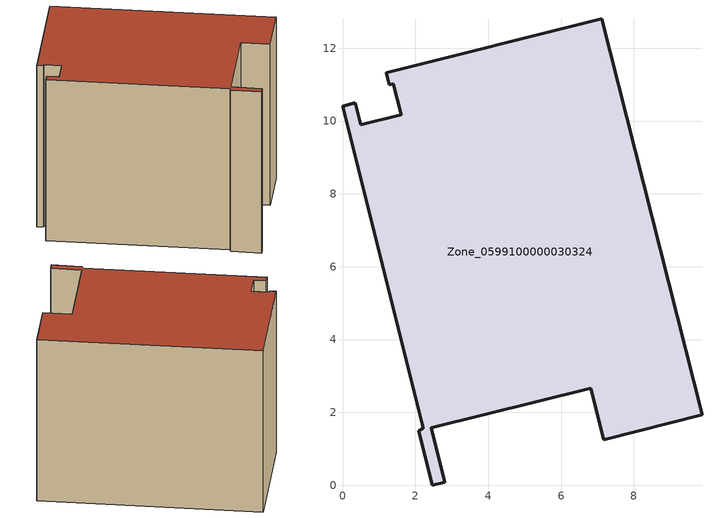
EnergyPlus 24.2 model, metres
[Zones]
Zone_0599100000030324
 floor ground (C_G): 2.22,1.57 0,10.41 0.35,10.5 0.5,9.9 1.61,10.18 1.4,11.03 1.28,11 1.2,11.32 7.12,12.81 9.87,1.94 7.17,1.25 6.81,2.67 2.43,1.58 2.8,0.08 2.46,0 2.09,1.49 z0
 wall outside (C_F): 9.87,1.94 7.12,12.81 1.2,11.32 1.28,11 1.4,11.03 1.61,10.18 0.5,9.9 0.35,10.5 0,10.41 2.22,1.57 2.09,1.49 2.46,0 2.8,0.08 2.43,1.58 6.81,2.67 7.17,1.25 9.87,1.94 z0:9.06
 roof outside (C_R): 0,10.41 2.22,1.57 2.09,1.49 2.46,0 2.8,0.08 2.43,1.58 6.81,2.67 7.17,1.25 9.87,1.94 7.12,12.81 1.2,11.32 1.28,11 1.4,11.03 1.61,10.18 0.5,9.9 0.35,10.5 z9.06
[BUILDING]
Pand.0599100000030324: North Axis=0; Terrain=City; Loads Convergence Tolerance Value=0.04; Temperature Convergence Tolerance Value=0.4; Solar Distribution=FullExterior; Maximum Number of Warmup Days=25; Minimum Number of Warmup Days=1
[Site:Location]
Rotterdam.The.Hague.AP_ZH_NLD Design_Conditions: Latitude=51.96; Longitude=4.45; Time Zone=1; Elevation=-4.5
[SITE:GROUNDTEMPERATURE:BUILDINGSURFACE]
18, 18, 18, 18, 18, 18, 18, 18, 18, 18, 18, 18
[MATERIAL] Thermal Absorptance=0.9; Solar Absorptance=0.7; Visible Absorptance=0.7
Name | Roughness | Thickness | Conductivity | Density | Specific Heat
G.TI.1975-1991 | MediumSmooth | 0.15 | 0.288461 | 540 | 1210
F.TI.1975-1991 | Rough | 0.3 | 0.230769 | 1920 | 840
R.TI.1975-1991 | MediumRough | 0.2 | 0.153846 | 1500 | 1000
[CONSTRUCTION]
C_G: G.TI.1975-1991
C_F: F.TI.1975-1991
C_R: R.TI.1975-1991
[ZONE]
Zone_0599100000030324: Type=1; Multiplier=1; Ceiling Height=Autocalculate; Volume=Autocalculate; Floor Area=autocalculate; Part of Total Floor Area=Yes
[ZONEINFILTRATION:DESIGNFLOWRATE]
Infil_Zone_0599100000030324: Zone or ZoneList or Space or SpaceList=Zone_0599100000030324; Schedule=AlwaysOn; Design Flow Rate Calculation Method=Flow/Area; Flow Rate per Floor Area=0.003; Constant Term Coefficient=1; Temperature Term Coefficient=0; Velocity Term Coefficient=0; Velocity Squared Term Coefficient=0
[HVACTEMPLATE:ZONE:IDEALLOADSAIRSYSTEM]
Zone_0599100000030324: Maximum Heating Supply Air Temperature=50; Minimum Cooling Supply Air Temperature=13; Maximum Heating Supply Air Humidity Ratio=0.0156; Minimum Cooling Supply Air Humidity Ratio=0.0077; Heating Limit=NoLimit; Cooling Limit=NoLimit; Dehumidification Control Type=ConstantSensibleHeatRatio; Cooling Sensible Heat Ratio=0.7; Dehumidification Setpoint=60; Humidification Control Type=None; Humidification Setpoint=30; Outdoor Air Method=None; Outdoor Air Flow Rate per Person=0.00944; Outdoor Air Flow Rate per Zone Floor Area=0; Outdoor Air Flow Rate per Zone=0; Demand Controlled Ventilation Type=None; Outdoor Air Economizer Type=NoEconomizer; Heat Recovery Type=None; Sensible Heat Recovery Effectiveness=0.7; Latent Heat Recovery Effectiveness=0.65
[ZONECONTROL:THERMOSTAT]
ThermostatControl_Zone_0599100000030324: Zone or ZoneList=Zone_0599100000030324; Control Type Schedule=DualSetpointControlType; Control 1=Thermostat_Zone_0599100000030324; Temperature Difference Between Cutout And Setpoint=0
[THERMOSTATSETPOINT:DUALSETPOINT]
Thermostat_Zone_0599100000030324: Heating Setpoint Temperature Schedule=HeatingSetpoint_Zone_0599100000030324; Cooling Setpoint Temperature Schedule=CoolingSetpoint_Zone_0599100000030324
[SCHEDULE:COMPACT]
HeatingSetpoint_Zone_0599100000030324: Through: 12/31, For: AllDays, Until: 24:00, 21
CoolingSetpoint_Zone_0599100000030324: Through: 12/31, For: AllDays, Until: 24:00, 24
DualSetpointControlType: Through: 12/31, For: AllDays, Until: 24:00, 4
AlwaysOn: Through: 12/31, For: AllDays, Until: 24:00, 1
